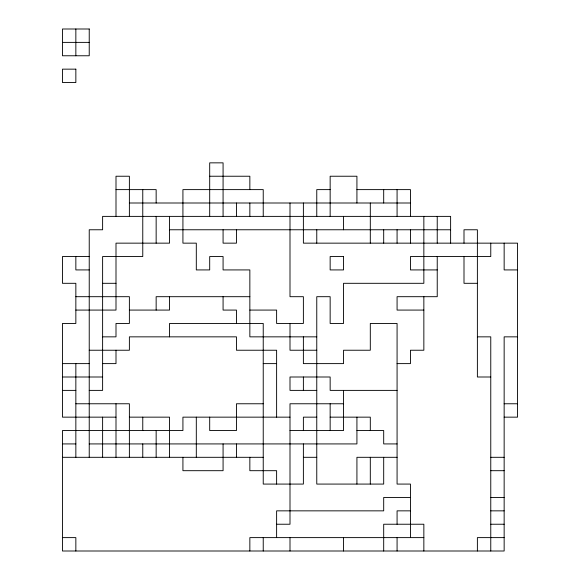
<?xml version="1.0" encoding="UTF-8"?>
<svg xmlns="http://www.w3.org/2000/svg" width="580" height="580" viewBox="0 0 580 580"><rect width="100%" height="100%" fill="white"/><g stroke="black" fill="none" stroke-linecap="round" stroke-linejoin="round"><path stroke-width="0.87" d="M62.459 42.383L89.233 42.383M209.692 176.233L249.85 176.233L249.85 189.617M116 189.617L156.15 189.617L156.15 203M330.15 189.617L316.767 189.617L316.767 216.383M356.925 189.617L410.459 189.617L410.459 216.383M129.383 203L410.459 203M169.541 229.767L450.616 229.767M89.233 256.541L62.459 256.541L62.459 283.308L75.85 283.308L75.85 323.459L62.459 323.459L62.459 417.15L116 417.15M89.233 269.925L75.85 269.925L75.85 256.541M437.233 269.925L410.459 269.925L410.459 256.541L490.767 256.541L490.767 243.15M517.541 269.925L504.15 269.925L504.15 243.15M102.616 283.308L116 283.308M477.384 283.308L464 283.308L464 256.541M75.85 296.692L129.383 296.692L129.383 323.459L116 323.459L116 336.849L102.616 336.849M249.85 296.692L156.15 296.692L156.15 310.075M75.85 310.075L116 310.075L116 243.15L169.541 243.15L169.541 216.383M129.383 310.075L169.541 310.075L169.541 296.692M249.85 310.075L276.617 310.075L276.617 323.459L303.383 323.459L303.383 296.692L290 296.692L290 203M423.849 310.075L397.075 310.075L397.075 296.692L437.233 296.692L437.233 256.541M316.767 336.849L249.85 336.849L249.85 269.925L223.075 269.925L223.075 256.541L209.692 256.541L209.692 269.925L196.308 269.925L196.308 243.15L182.925 243.15L182.925 189.617L263.233 189.617L263.233 216.383M477.384 336.849L490.767 336.849L490.767 551M517.541 336.849L504.15 336.849L504.15 551L62.459 551L62.459 430.541L182.925 430.541L182.925 417.15L290 417.15M89.233 350.233L129.383 350.233L129.383 336.849L236.459 336.849L236.459 350.233L276.617 350.233L276.617 417.15M316.767 350.233L290 350.233L290 323.459M62.459 363.617L89.233 363.617M102.616 363.617L116 363.617L116 350.233M263.233 363.617L276.617 363.617M397.075 363.617L410.459 363.617L410.459 350.233L423.849 350.233L423.849 296.692M62.459 377L102.616 377M490.767 377L477.384 377L477.384 229.767L464 229.767L464 243.15M62.459 390.384L75.85 390.384M89.233 390.384L102.616 390.384L102.616 256.541L142.767 256.541L142.767 189.617M316.767 390.384L290 390.384L290 377L330.15 377L330.15 390.384L397.075 390.384M75.85 403.767L129.383 403.767L129.383 457.308M263.233 403.767L236.459 403.767L236.459 430.541L209.692 430.541L209.692 417.15M343.541 403.767L290 403.767L290 524.233L276.617 524.233M504.15 403.767L517.541 403.767M129.383 417.15L169.541 417.15L169.541 457.308M316.767 417.15L303.383 417.15L303.383 430.541M330.15 417.15L370.308 417.15L370.308 430.541M504.15 417.15L517.541 417.15L517.541 243.15L303.383 243.15L303.383 203M290 430.541L343.541 430.541L343.541 390.384M356.925 430.541L383.692 430.541L383.692 443.925L397.075 443.925M62.459 443.925L75.85 443.925M89.233 443.925L356.925 443.925L356.925 417.15M62.459 457.308L263.233 457.308M303.383 457.308L316.767 457.308M397.075 457.308L356.925 457.308L356.925 484.075M490.767 457.308L504.15 457.308M490.767 470.692L504.15 470.692M410.459 497.459L383.692 497.459L383.692 510.849L276.617 510.849L276.617 537.616M490.767 497.459L504.15 497.459M410.459 510.849L397.075 510.849L397.075 524.233M490.767 510.849L504.15 510.849M490.767 524.233L504.15 524.233M62.459 537.616L75.85 537.616L75.85 551M423.849 537.616L249.85 537.616L249.85 551M504.15 537.616L477.384 537.616L477.384 551M450.616 243.15L450.616 216.383L102.616 216.383L102.616 229.767L89.233 229.767L89.233 457.308M437.233 216.383L437.233 243.15M423.849 216.383L423.849 283.308L343.541 283.308L343.541 323.459L330.15 323.459L330.15 296.692L316.767 296.692L316.767 484.075L383.692 484.075L383.692 457.308M423.849 551L423.849 524.233L383.692 524.233L383.692 551M410.459 229.767L410.459 243.15M410.459 537.616L410.459 484.075L397.075 484.075L397.075 323.459L370.308 323.459L370.308 350.233L343.541 350.233L343.541 363.617L303.383 363.617L303.383 336.849M397.075 189.617L397.075 216.383M397.075 229.767L397.075 243.15M397.075 537.616L397.075 551M383.692 189.617L383.692 203M383.692 229.767L383.692 243.15M370.308 203L370.308 243.15M370.308 457.308L370.308 484.075M356.925 203L356.925 176.233L330.15 176.233L330.15 216.383M343.541 216.383L343.541 229.767M343.541 537.616L343.541 551M330.15 403.767L330.15 430.541M316.767 229.767L316.767 243.15M303.383 377L303.383 390.384M303.383 443.925L303.383 484.075L263.233 484.075L263.233 323.459L169.541 323.459L169.541 336.849M290 537.616L290 551M276.617 484.075L276.617 470.692L249.85 470.692L249.85 457.308M263.233 537.616L263.233 551M249.85 203L249.85 216.383M236.459 203L236.459 216.383M236.459 229.767L236.459 243.15L223.075 243.15L223.075 229.767M236.459 323.459L236.459 310.075L223.075 310.075L223.075 296.692M236.459 443.925L236.459 457.308M223.075 216.383L223.075 162.85L209.692 162.85L209.692 216.383M223.075 443.925L223.075 470.692L182.925 470.692L182.925 457.308M196.308 417.15L196.308 457.308M156.15 216.383L156.15 243.15M156.15 430.541L156.15 457.308M142.767 417.15L142.767 430.541M142.767 443.925L142.767 457.308M129.383 216.383L129.383 176.233L116 176.233L116 216.383M116 403.767L116 457.308M102.616 417.15L102.616 457.308M75.85 29L75.85 55.767M75.85 363.617L75.85 457.308M89.233 29L62.459 29L62.459 55.767L89.233 55.767L89.233 29M75.85 69.15L62.459 69.15L62.459 82.541L75.85 82.541L75.85 69.15M343.541 256.541L330.15 256.541L330.15 269.925L343.541 269.925L343.541 256.541"/></g></svg>
